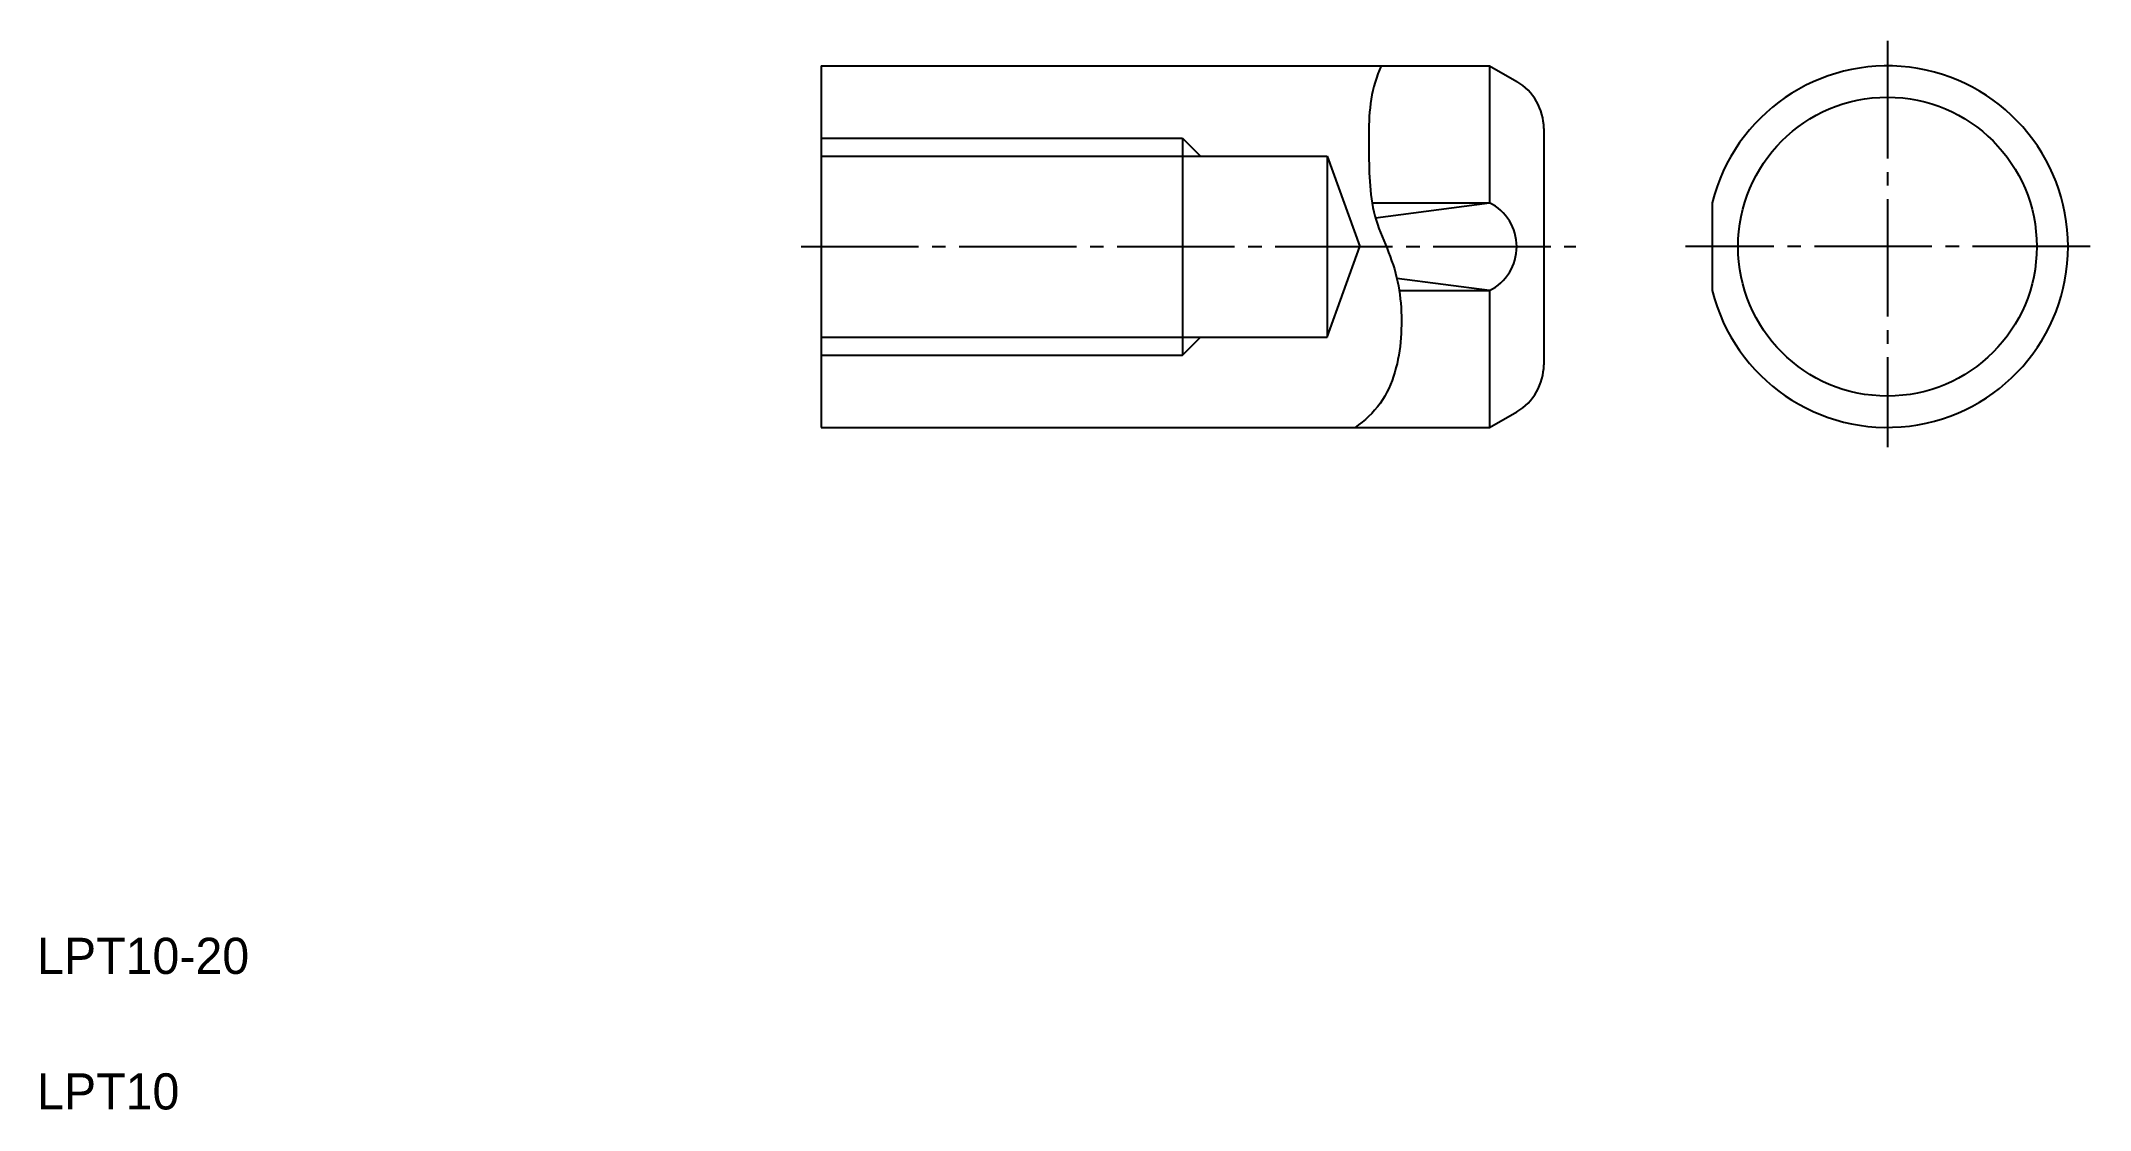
# Model space of a CAD drawing. Extents: x 2.6 to 59.3, y 2.5 to 32.1.
import ezdxf

# ---------------------------------------------------------------- set-up
doc = ezdxf.new("R2010")
doc.units = 0
doc.header["$LTSCALE"] = 0.25
doc.linetypes.add('CENTER', pattern=[17.5, 13, -1.5, 1.5, -1.5])
doc.layers.get('0').update_dxf_attribs({"linetype": 'CONTINUOUS'})
doc.layers.add('CENTER', color=1, linetype='CENTER')
doc.styles.get("Standard").update_dxf_attribs({"font": 'txt', "height": 0.8})

msp = doc.modelspace()

# ---------------------------------------------------------------- linework, layer by layer
at = {"linetype": 'CONTINUOUS'}
for p, q in [((24.207, 31.369), (42.707, 31.369)), ((24.207, 31.369), (24.207, 21.369)), ((42.707, 31.369), (43.457, 30.936)), ((42.707, 31.369), (42.707, 27.585)), ((44.207, 29.637), (44.207, 23.101)), ((34.207, 29.369), (34.207, 23.369)), ((24.207, 28.869), (38.207, 28.869)), ((38.207, 28.869), (39.117, 26.369)), ((38.207, 28.869), (38.207, 23.869)), ((39.455, 27.585), (42.707, 27.585)), ((48.868, 27.585), (48.868, 25.154)), ((38.207, 23.869), (39.117, 26.369)), ((40.205, 25.154), (42.707, 25.154)), ((42.707, 25.154), (42.707, 21.369)), ((24.207, 23.869), (38.207, 23.869)), ((42.707, 21.369), (43.457, 21.802)), ((24.207, 21.369), (42.707, 21.369))]:
    msp.add_line(p, q, dxfattribs=at)
at = {"color": 3, "linetype": 'CONTINUOUS'}
for p, q in [((24.207, 29.369), (34.207, 29.369)), ((34.207, 29.369), (34.707, 28.869)), ((39.547, 27.17), (42.707, 27.585)), ((42.707, 25.154), (40.14, 25.491)), ((34.207, 23.369), (34.707, 23.869)), ((24.207, 23.369), (34.207, 23.369))]:
    msp.add_line(p, q, dxfattribs=at)
for p, q in [((48.868, 26.977), (48.868, 26.977)), ((48.868, 26.369), (48.868, 26.369))]:
    msp.add_line(p, q)
at = {"linetype": 'CONTINUOUS'}
msp.add_lwpolyline([(39.707, 31.37, 0.065067), (39.429, 30.45, 0.039161), (39.361, 29.491, 0.005875), (39.373, 28.529, 0.034903), (39.457, 27.571, 0.058925), (39.731, 26.65, -0.025398), (40.072, 25.751, -0.050257), (40.246, 24.806, -0.039484), (40.25, 23.844, -0.052623), (40.084, 22.898, -0.083169), (39.674, 22.032, -0.086825), (38.984, 21.368)], format="xyb", dxfattribs=at)
msp.add_circle((53.718, 26.369), 4.134, dxfattribs=at)
for centre, radius, start, end in [((53.718, 26.369), 5, 194.0699, 165.9301), ((42.707, 29.637), 1.5, 0, 60), ((42.097, 26.369), 1.36, 296.6494, 63.3506), ((42.707, 23.101), 1.5, 300, 0)]:
    msp.add_arc(centre, radius, start, end, dxfattribs=at)
at = {"layer": 'CENTER', "color": 1, "linetype": 'CENTER'}
for p, q in [((53.718, 32.058), (53.718, 20.82)), ((23.648, 26.369), (45.09, 26.369)), ((59.326, 26.369), (48.129, 26.369))]:
    msp.add_line(p, q, dxfattribs=at)

# ---------------------------------------------------------------- texts
for s, p in [('LPT10-20', (2.5, 6.25)), ('LPT10', (2.5, 2.5))]:
    msp.add_text(s, height=1).set_placement(p)

doc.saveas('drawing.dxf')
